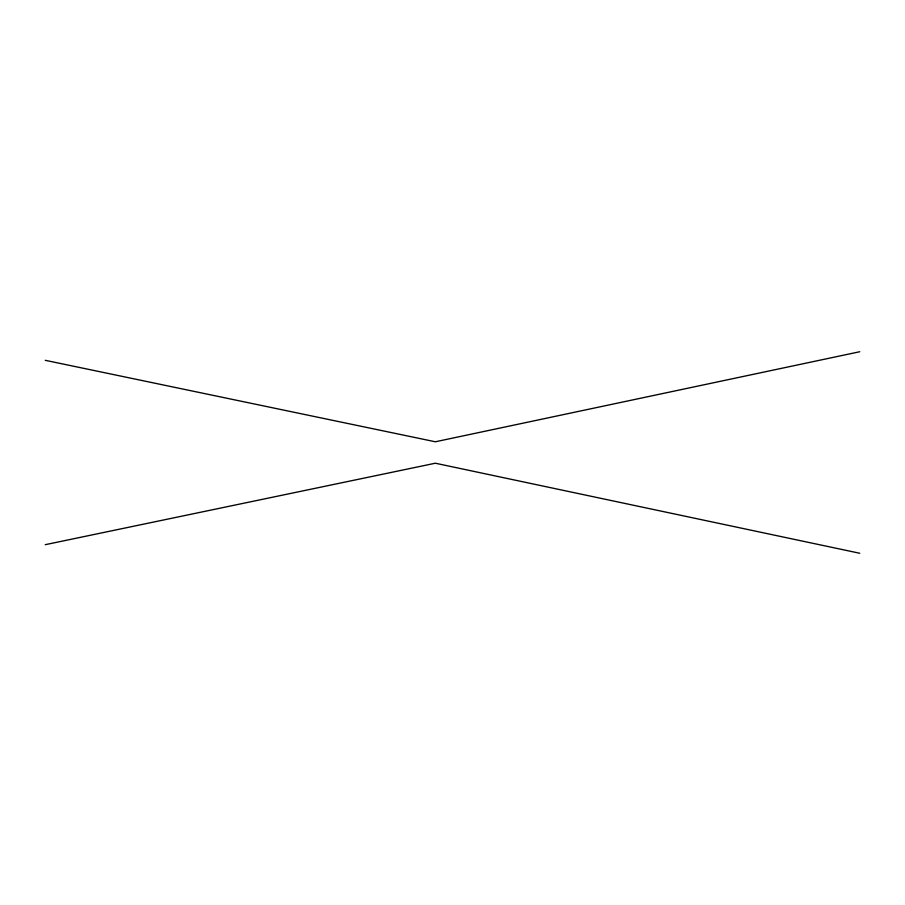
<?xml version="1.0" encoding="UTF-8"?>
<svg xmlns="http://www.w3.org/2000/svg" width="905" height="905" viewBox="0 0 905 905"><rect width="100%" height="100%" fill="white"/><g stroke="black" fill="none" stroke-linecap="round" stroke-linejoin="round"><path stroke-width="1.36" d="M859.75 351.74L435.35 441.776L45.25 360.314M45.25 544.686L435.35 463.224L859.75 553.26"/></g></svg>
